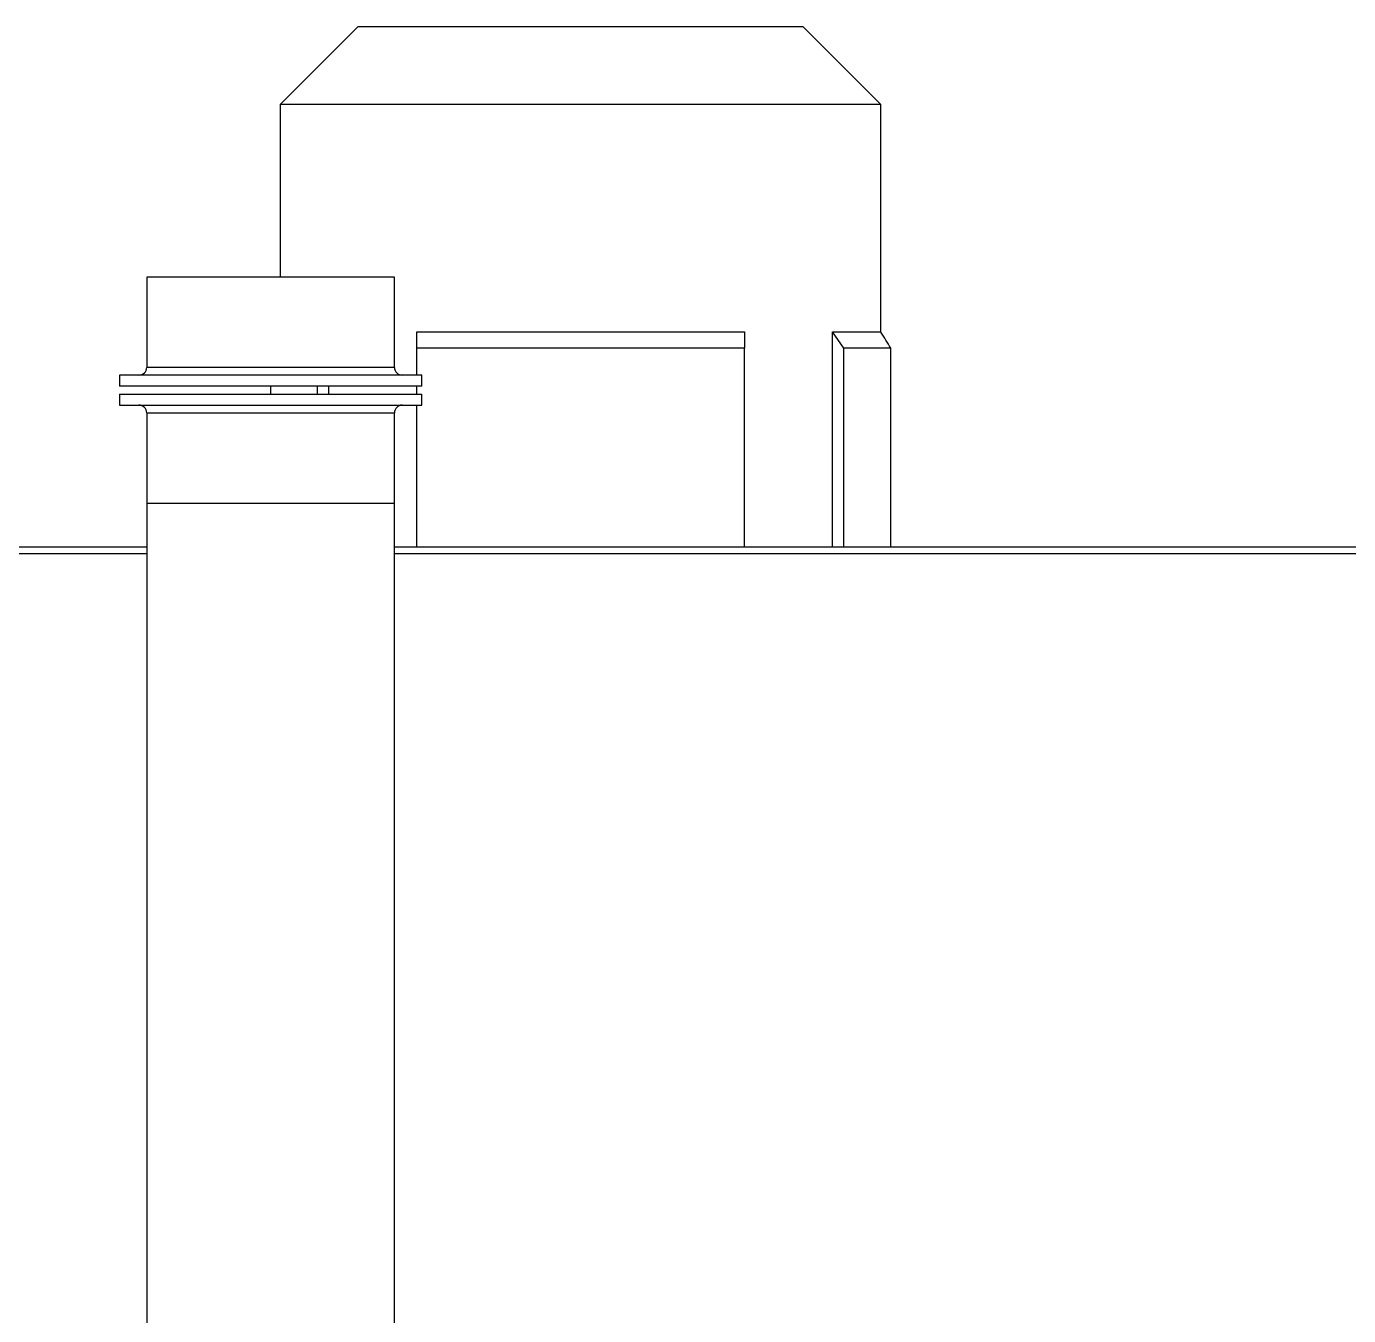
# Model space of a CAD drawing. Header units: millimetres. Extents: x 1152 to 6701, y 651 to 3284.
# Drawn here: x 2828.4 to 3167.2, y 2921.9 to 3252.1 of the extents above; entities that cross this region are included whole.
import ezdxf

# ---------------------------------------------------------------- set-up
doc = ezdxf.new("R2010")
doc.units = ezdxf.units.MM
doc.layers.add('SLD-0', color=7, linetype='Continuous')

msp = doc.modelspace()

# ---------------------------------------------------------------- linework, layer by layer
at = {"layer": 'SLD-0', "color": 7, "linetype": 'Continuous', "lineweight": 25}
for p, q in [((2913.46, 3252.15), (2893.48, 3232.16)), ((2913.46, 3252.15), (3027.38, 3252.15)), ((3047.36, 3232.16), (3027.38, 3252.15)), ((2893.48, 3232.16), (2893.48, 3187.95)), ((3047.36, 3232.16), (2893.48, 3232.16)), ((3047.36, 3173.88), (3047.36, 3232.16)), ((2859.26, 3187.95), (2859.26, 3164.82)), ((2922.71, 3187.95), (2859.26, 3187.95)), ((2922.71, 3164.82), (2922.71, 3187.95)), ((2928.45, 3169.71), (2928.45, 3173.88)), ((2928.45, 3173.88), (3012.39, 3173.88)), ((3012.39, 3173.88), (3012.39, 3169.71)), ((3034.91, 3173.88), (3047.36, 3173.88)), ((3034.91, 3118.75), (3034.91, 3173.88)), ((3037.87, 3169.71), (3034.91, 3173.88)), ((3012.39, 3169.71), (2928.45, 3169.71)), ((2928.45, 3162.82), (2928.45, 3169.71)), ((3012.39, 3118.75), (3012.39, 3169.71)), ((3049.86, 3169.71), (3037.87, 3169.71)), ((3037.87, 3118.75), (3037.87, 3169.71)), ((3049.86, 3118.75), (3049.86, 3169.71)), ((2922.71, 3164.82), (2859.26, 3164.82)), ((2852.26, 3162.82), (2852.26, 3159.97)), ((2929.7, 3162.82), (2852.26, 3162.82)), ((2929.7, 3159.97), (2929.7, 3162.82)), ((2929.7, 3159.97), (2852.26, 3159.97)), ((2852.26, 3157.97), (2852.26, 3155.12)), ((2852.26, 3157.97), (2869.8, 3157.97)), ((2869.8, 3157.97), (2929.7, 3157.97)), ((2890.98, 3159.97), (2890.98, 3157.97)), ((2902.97, 3157.97), (2902.97, 3159.97)), ((2905.93, 3157.97), (2905.93, 3159.97)), ((2928.45, 3157.97), (2928.45, 3159.97)), ((2929.7, 3155.12), (2929.7, 3157.97)), ((2852.26, 3155.12), (2869.8, 3155.12)), ((2869.8, 3155.12), (2929.7, 3155.12)), ((2928.45, 3118.75), (2928.45, 3155.12)), ((2859.26, 3153.13), (2859.26, 3129.99)), ((2859.26, 3153.13), (2873.63, 3153.13)), ((2873.63, 3153.13), (2922.71, 3153.13)), ((2922.71, 3129.99), (2922.71, 3153.13)), ((2859.26, 3129.99), (2859.26, 2710.32)), ((2859.26, 3129.99), (2922.71, 3129.99)), ((2859.26, 3129.99), (2873.63, 3129.99)), ((2873.63, 3129.99), (2922.71, 3129.99)), ((2922.71, 2913.57), (2922.71, 3129.99)), ((2859.26, 3117.05), (2192.72, 3117.05)), ((2859.26, 3118.75), (2193.43, 3118.75)), ((3747.41, 3118.75), (2922.71, 3118.75)), ((3748.12, 3117.05), (2922.71, 3117.05))]:
    msp.add_line(p, q, dxfattribs=at)
for centre, radius, start, end in [((2964.24, 3121.17), 98.42, 29.5486, 32.3755), ((2857.26, 3164.82), 2, 270, 0), ((2924.71, 3164.82), 2, 180, 270), ((2857.26, 3153.13), 2, 0, 90), ((2924.71, 3153.13), 2, 90, 180)]:
    msp.add_arc(centre, radius, start, end, dxfattribs=at)

doc.saveas('drawing.dxf')
